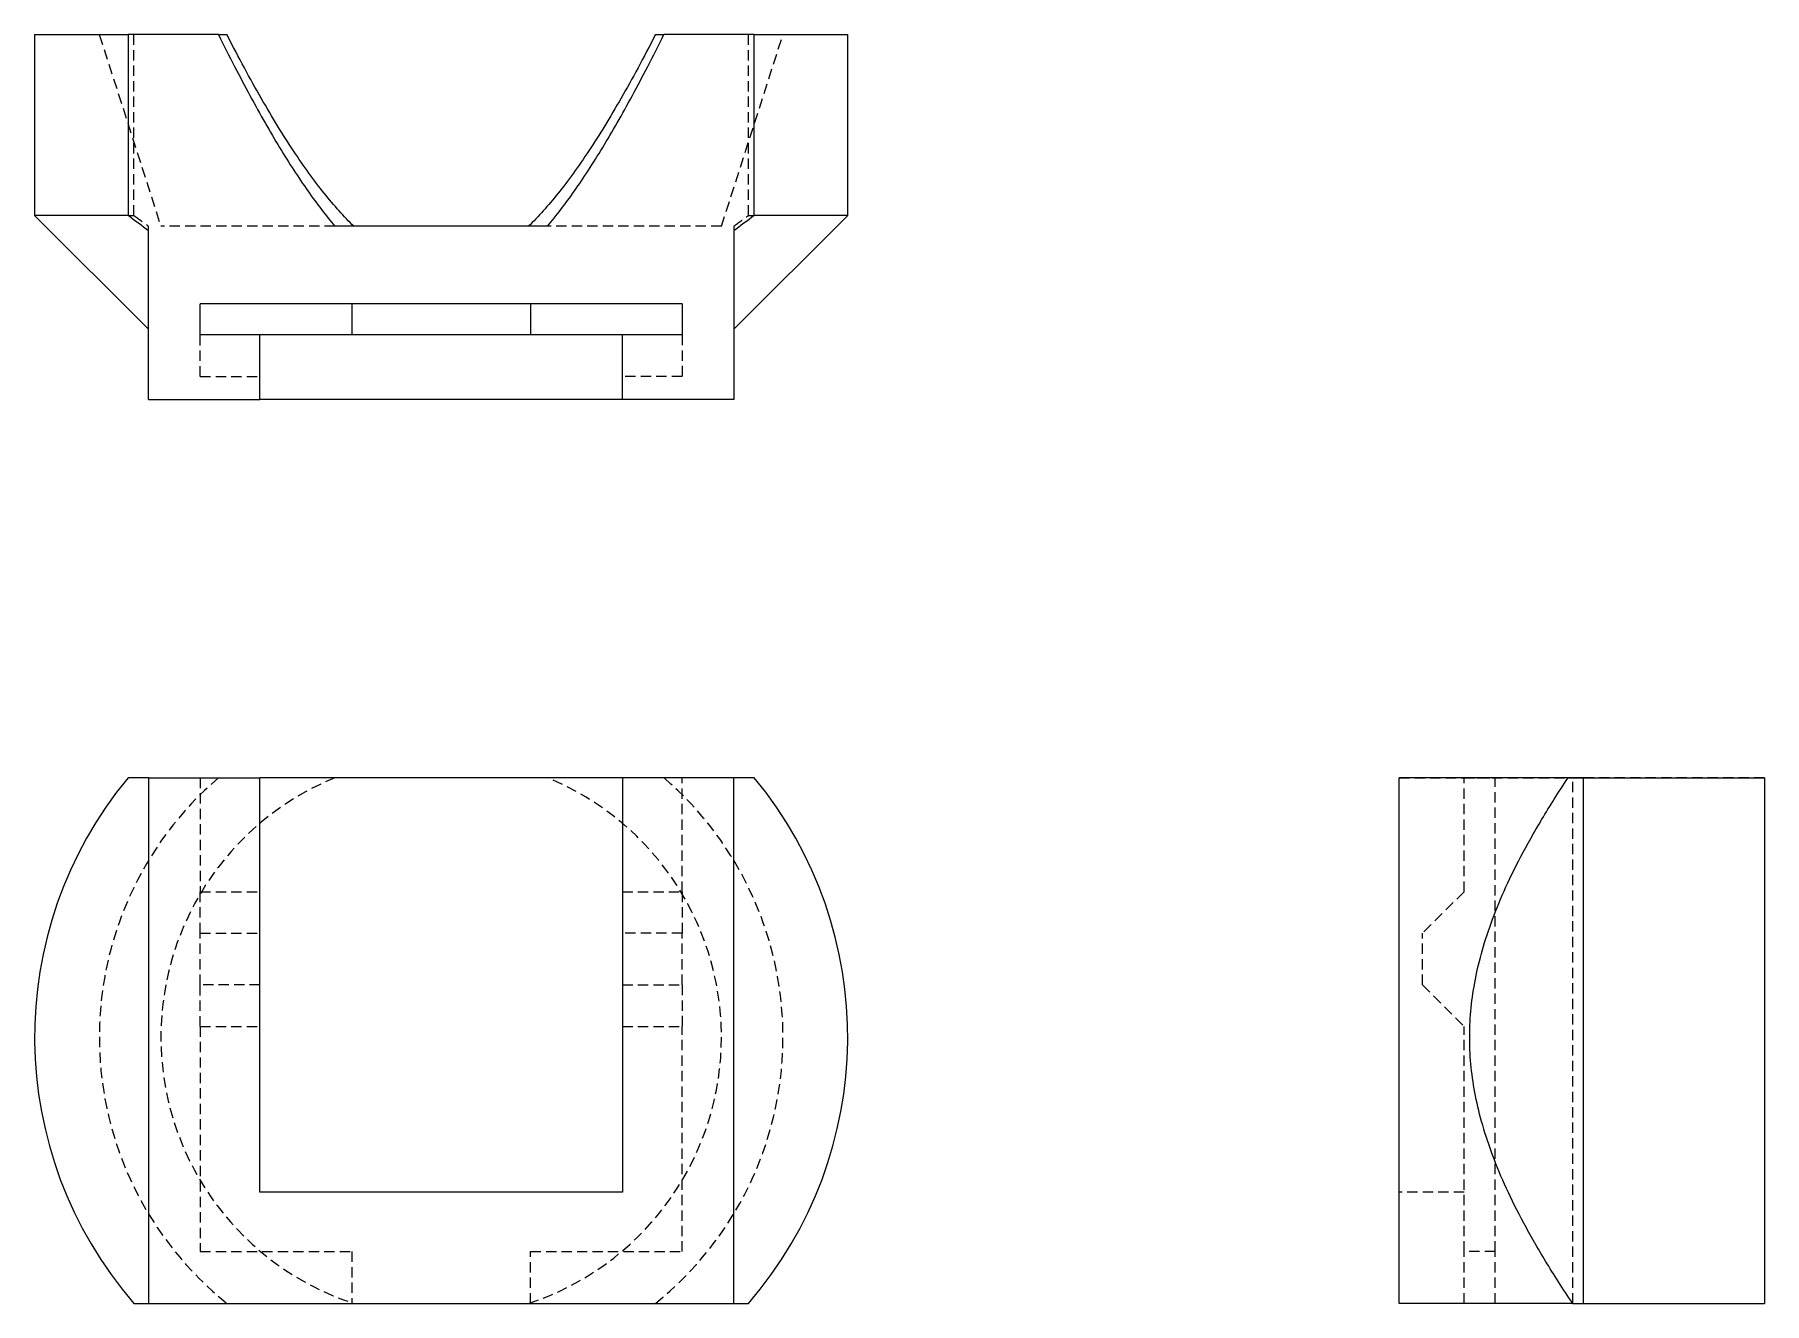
# Model space of a CAD drawing. Header units: millimetres. Extents: x 33 to 246, y 25 to 181.
import ezdxf

# ---------------------------------------------------------------- set-up
doc = ezdxf.new("R2010")
doc.units = ezdxf.units.MM
doc.linetypes.add('HIDDEN', pattern=[1.905, 1.27, -0.635])

msp = doc.modelspace()

# ---------------------------------------------------------------- linework, layer by layer
at = {"color": 7, "linetype": 'Continuous', "lineweight": 25}
for p, q in [((33, 180.73), (33, 158.5)), ((33, 180.73), (44.5, 180.73)), ((44.5, 180.73), (44.5, 158.5)), ((55.62, 180.73), (44.5, 180.73)), ((55.62, 180.73), (56.65, 180.73)), ((109.35, 180.73), (110.41, 180.73)), ((121.5, 180.73), (110.38, 180.73)), ((121.5, 158.5), (121.5, 180.73)), ((121.5, 180.73), (133, 180.73)), ((133, 158.5), (133, 180.73)), ((33, 158.5), (47.01, 144.48)), ((44.5, 158.5), (33, 158.5)), ((118.99, 144.48), (133, 158.5)), ((133, 158.5), (121.5, 158.5)), ((47.01, 135.83), (47.01, 156.59)), ((96.07, 157.16), (69.93, 157.16)), ((118.99, 156.59), (118.99, 135.83)), ((112.62, 147.61), (53.38, 147.61)), ((53.38, 143.79), (53.38, 147.61)), ((72.01, 147.61), (72.01, 143.79)), ((93.99, 147.61), (93.99, 143.79)), ((112.62, 147.61), (112.62, 143.79)), ((60.71, 143.79), (53.38, 143.79)), ((60.71, 135.83), (60.71, 143.79)), ((105.29, 143.79), (60.71, 143.79)), ((105.29, 135.83), (105.29, 143.79)), ((112.62, 143.79), (105.29, 143.79)), ((47.01, 135.83), (60.71, 135.83)), ((105.29, 135.83), (60.71, 135.83)), ((118.99, 135.83), (105.29, 135.83)), ((47.01, 89.32), (60.71, 89.32)), ((47.01, 89.32), (47.01, 24.68)), ((60.71, 38.37), (60.71, 89.32)), ((105.29, 89.32), (60.71, 89.32)), ((105.29, 89.32), (105.29, 38.37)), ((118.99, 89.32), (105.29, 89.32)), ((118.99, 24.68), (118.99, 89.32)), ((200.83, 24.68), (200.83, 89.32)), ((221.59, 89.32), (200.83, 89.32)), ((223.5, 89.32), (245.73, 89.32)), ((223.5, 24.68), (223.5, 89.32)), ((245.73, 89.32), (245.73, 24.68)), ((105.29, 38.37), (60.71, 38.37)), ((47.01, 24.68), (118.99, 24.68)), ((222.15, 24.68), (200.83, 24.68)), ((223.5, 24.68), (245.73, 24.68))]:
    msp.add_line(p, q, dxfattribs=at)
at = {"color": 7, "linetype": 'HIDDEN', "lineweight": 18}
for p, q in [((40.96, 180.73), (48.53, 157.16)), ((45.22, 158.5), (45.22, 180.73)), ((117.47, 157.16), (125.04, 180.73)), ((120.78, 158.5), (120.78, 180.73)), ((44.5, 158.5), (45.22, 158.5)), ((120.78, 158.5), (121.5, 158.5)), ((47.01, 156.69), (47.01, 157.15)), ((69.93, 157.16), (48.53, 157.16)), ((117.47, 157.16), (96.07, 157.16)), ((118.99, 157.15), (118.99, 156.69)), ((53.38, 138.69), (53.38, 143.79)), ((112.62, 143.79), (112.62, 138.69)), ((53.38, 138.69), (60.71, 138.69)), ((112.62, 138.69), (105.29, 138.69)), ((53.38, 89.32), (53.38, 75.31)), ((112.62, 75.31), (112.62, 89.32)), ((200.83, 89.32), (208.79, 89.32)), ((200.83, 89.32), (208.79, 89.32)), ((200.83, 89.32), (221.59, 89.32)), ((208.79, 75.31), (208.79, 89.32)), ((212.61, 89.32), (208.79, 89.32)), ((208.79, 89.32), (212.61, 89.32)), ((212.61, 31.04), (212.61, 89.32)), ((222.16, 24.68), (222.16, 89.32)), ((245.73, 89.32), (223.5, 89.32)), ((53.38, 70.22), (53.38, 75.31)), ((53.38, 75.31), (60.71, 75.31)), ((105.29, 75.31), (112.62, 75.31)), ((112.62, 75.31), (112.62, 70.22)), ((208.79, 75.31), (203.69, 70.22)), ((53.38, 70.22), (60.71, 70.22)), ((53.38, 63.85), (53.38, 70.22)), ((112.62, 70.22), (105.29, 70.22)), ((112.62, 63.85), (112.62, 70.22)), ((203.69, 63.85), (203.69, 70.22)), ((53.38, 58.75), (53.38, 63.85)), ((60.71, 63.85), (53.38, 63.85)), ((105.29, 63.85), (112.62, 63.85)), ((112.62, 63.85), (112.62, 58.75)), ((203.69, 63.85), (208.79, 58.75)), ((53.38, 58.75), (60.71, 58.75)), ((53.38, 58.75), (53.38, 31.04)), ((105.29, 58.75), (112.62, 58.75)), ((112.62, 31.04), (112.62, 58.75)), ((208.79, 31.04), (208.79, 58.75)), ((208.79, 38.37), (200.83, 38.37)), ((53.38, 31.04), (72.01, 31.04)), ((72.01, 31.04), (72.01, 24.68)), ((93.99, 31.04), (112.62, 31.04)), ((93.99, 24.68), (93.99, 31.04)), ((212.61, 31.04), (208.79, 31.04)), ((208.79, 24.68), (208.79, 31.04)), ((212.61, 24.68), (212.61, 31.04))]:
    msp.add_line(p, q, dxfattribs=at)
at = {"color": 7, "linetype": 'Continuous', "lineweight": 25}
for start, end in [(140.3596, 220.9215), (319.0785, 39.6406)]:
    msp.add_arc((83, 57.43), 50, start, end, dxfattribs=at)
at = {"color": 7, "linetype": 'HIDDEN', "lineweight": 18}
for radius, start, end in [(42.04, 130.6419, 231.1765), (34.47, 112.2773, 251.8234), (34.47, 288.1766, 67.723), (42.04, 308.8235, 49.3583)]:
    msp.add_arc((83, 57.43), radius, start, end, dxfattribs=at)
at = {"color": 7, "linetype": 'Continuous', "lineweight": 25}
for points, knots in [([(55.62, 180.73), (56.95, 178.02), (58.24, 175.53), (60.74, 170.91), (61.95, 168.79), (64.31, 164.9), (65.47, 163.12), (67.73, 159.9), (68.84, 158.46), (69.93, 157.16)], [0, 0, 0, 0, 0.25, 0.25, 0.5, 0.5, 0.75, 0.75, 1, 1, 1, 1]), ([(72.25, 157.16), (71.05, 158.33), (69.84, 159.68), (67.38, 162.76), (66.12, 164.5), (63.55, 168.39), (62.23, 170.54), (59.51, 175.28), (58.1, 177.88), (56.65, 180.73)], [0, 0, 0, 0, 0.25, 0.25, 0.5, 0.5, 0.75, 0.75, 1, 1, 1, 1]), ([(109.35, 180.73), (107.9, 177.88), (106.49, 175.28), (103.77, 170.54), (102.45, 168.39), (99.88, 164.5), (98.62, 162.76), (96.16, 159.68), (94.95, 158.33), (93.75, 157.16)], [0, 0, 0, 0, 0.25, 0.25, 0.5, 0.5, 0.75, 0.75, 1, 1, 1, 1]), ([(96.07, 157.16), (97.16, 158.46), (98.27, 159.9), (100.53, 163.12), (101.68, 164.9), (104.05, 168.79), (105.26, 170.91), (107.76, 175.53), (109.05, 178.02), (110.38, 180.73)], [0, 0, 0, 0, 0.25, 0.25, 0.5, 0.5, 0.75, 0.75, 1, 1, 1, 1]), ([(222.15, 24.68), (220.93, 26.5), (219.82, 28.22), (217.84, 31.49), (216.95, 33.04), (215.35, 36.02), (214.64, 37.44), (213.38, 40.19), (212.82, 41.52), (211.37, 45.39), (210.67, 47.82), (209.74, 52.56), (209.5, 54.86), (209.47, 59.45), (209.67, 61.75), (210.53, 66.46), (211.19, 68.88), (212.58, 72.72), (213.11, 74.03), (214.32, 76.75), (215.01, 78.16), (216.55, 81.09), (217.41, 82.62), (219.33, 85.84), (220.4, 87.53), (221.59, 89.32)], [0, 0, 0, 0, 0.0625, 0.0625, 0.125, 0.125, 0.1875, 0.1875, 0.25, 0.25, 0.375, 0.375, 0.5, 0.5, 0.625, 0.625, 0.75, 0.75, 0.8125, 0.8125, 0.875, 0.875, 0.9375, 0.9375, 1, 1, 1, 1])]:
    msp.add_open_spline(points, degree=3, knots=knots, dxfattribs=at)
for points in [[(47.01, 156.59), (46.2, 157.19), (45.36, 157.83), (44.5, 158.5)], [(121.5, 158.5), (120.64, 157.83), (119.8, 157.19), (118.99, 156.59)], [(47.01, 89.32), (46.2, 89.32), (45.36, 89.32), (44.5, 89.32)], [(121.5, 89.32), (120.64, 89.32), (119.8, 89.32), (118.99, 89.32)], [(223.5, 89.32), (222.83, 89.32), (222.19, 89.32), (221.59, 89.32)], [(45.22, 24.68), (45.83, 24.68), (46.43, 24.68), (47.01, 24.68)], [(118.99, 24.68), (119.57, 24.68), (120.17, 24.68), (120.78, 24.68)], [(222.15, 24.68), (222.59, 24.68), (223.03, 24.68), (223.5, 24.68)]]:
    msp.add_open_spline(points, degree=3, dxfattribs=at)
at = {"color": 7, "linetype": 'HIDDEN', "lineweight": 18}
for points in [[(45.22, 158.5), (45.83, 158.03), (46.43, 157.59), (47.01, 157.15)], [(118.99, 157.15), (119.57, 157.59), (120.17, 158.03), (120.78, 158.5)], [(221.59, 89.32), (222.19, 89.32), (222.83, 89.32), (223.5, 89.32)]]:
    msp.add_open_spline(points, degree=3, dxfattribs=at)
for points in [[(222.16, 89.32), (223.46, 89.32), (224.9, 89.32), (228.12, 89.32), (229.9, 89.32), (233.79, 89.32), (235.91, 89.32), (240.53, 89.32), (243.02, 89.32), (245.73, 89.32)], [(245.73, 89.32), (243.02, 89.32), (240.53, 89.32), (235.91, 89.32), (233.79, 89.32), (229.9, 89.32), (228.12, 89.32), (224.9, 89.32), (223.46, 89.32), (222.16, 89.32)]]:
    msp.add_open_spline(points, degree=3, knots=[0, 0, 0, 0, 0.25, 0.25, 0.5, 0.5, 0.75, 0.75, 1, 1, 1, 1], dxfattribs=at)

doc.saveas('drawing.dxf')
